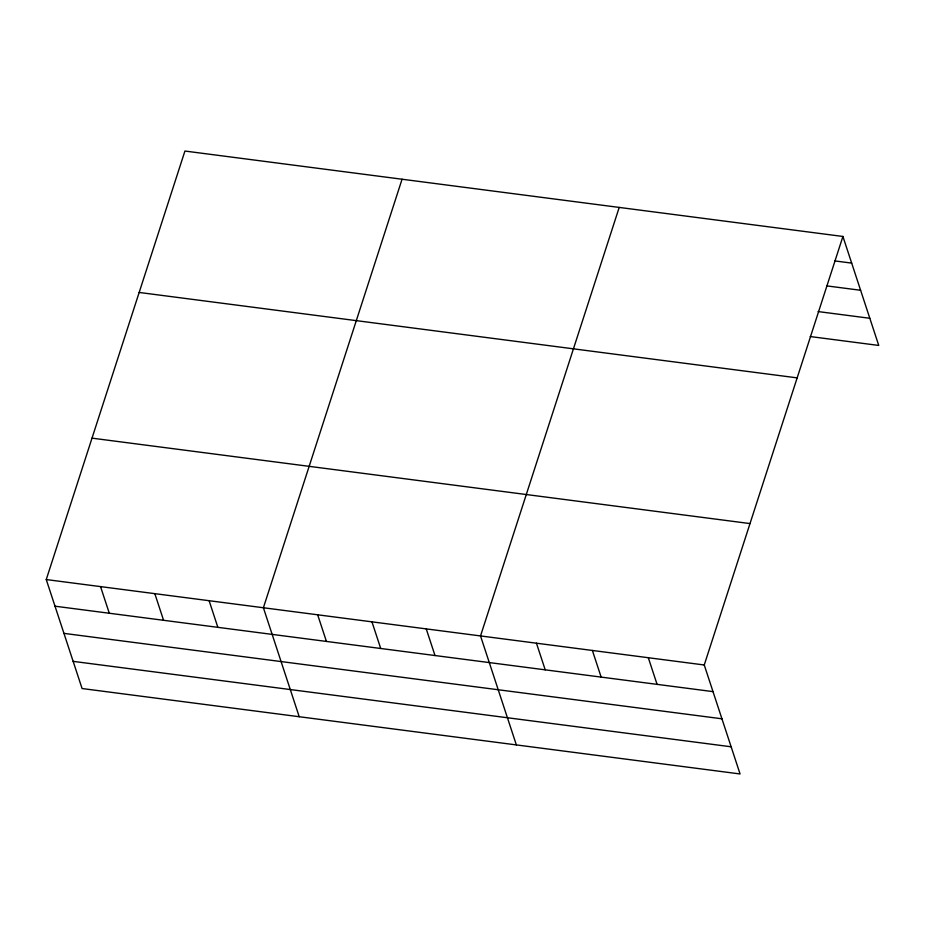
<?xml version="1.0" encoding="UTF-8"?>
<svg xmlns="http://www.w3.org/2000/svg" width="925" height="925" viewBox="0 0 925 925"><rect width="100%" height="100%" fill="white"/><g stroke="black" fill="none" stroke-linecap="round" stroke-linejoin="round"><path stroke-width="1.39" d="M842.918 236.465L704.249 664.982L740.069 773.959L82.082 688.535L46.25 579.559L184.931 151.041L842.918 236.465L878.75 345.441L810.231 336.55M402.063 179.23L263.394 607.748L299.214 716.725M619.207 207.42L480.526 635.938L516.358 744.914M834.905 260.931L851.682 263.116M827.054 285.929L860.608 290.277M818.082 311.563L869.812 318.281M139.166 292.45L797.153 377.874M92.014 438.149L750.002 523.573M46.25 579.559L704.249 664.982M55.014 606.199L713.002 691.622M63.941 633.371L721.939 718.794M73.144 661.363L731.143 746.787M648.309 657.721L657.074 684.361M592.382 650.46L601.146 677.1M536.454 643.199L545.218 669.839M426.24 628.884L435.004 655.536M371.954 621.843L380.718 648.483M317.668 614.79L326.433 641.441M209.108 600.695L217.861 627.347M154.822 593.653L163.575 620.293M100.536 586.6L109.3 613.252"/></g></svg>
